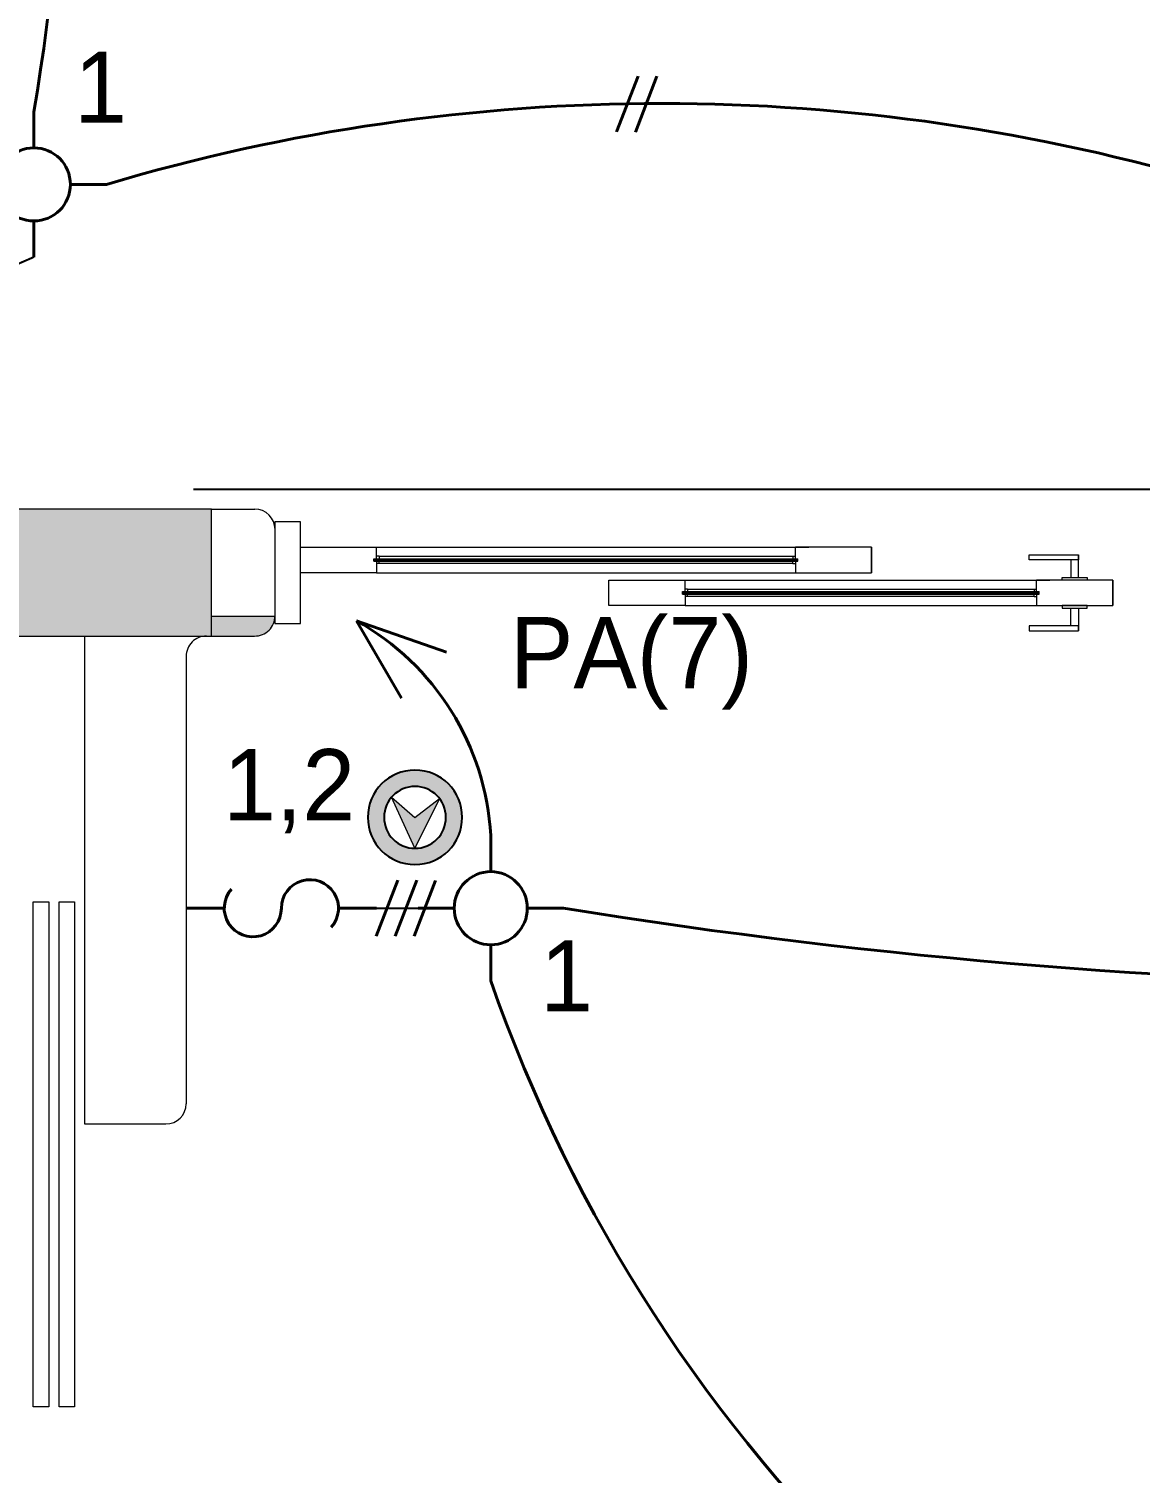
# Model space of a CAD drawing. Header units: metres. Extents: x 14 to 2416, y -346 to 476.
# Drawn here: x 51.242 to 53.431, y -86.514 to -83.67 of the extents above; entities that cross this region are included whole.
import ezdxf

# ---------------------------------------------------------------- set-up
doc = ezdxf.new("R2010")
doc.units = ezdxf.units.M
doc.linetypes.add('0', pattern=[0])
doc.layers.get('0').update_dxf_attribs({"linetype": '0', "lineweight": 20})
for name, color, linetype, lineweight in [('A-ANNO-TEXT', 20, 'Continuous', 13), ('A-DOOR', 35, 'Continuous', 5), ('A-WALL', 250, 'Continuous', 20), ('baños', 251, 'Continuous', 0), ('Columnas', 7, 'Continuous', 18), ('E Salida Interruptores', 22, 'Continuous', 40), ('E Salida Luces', 22, 'Continuous', 40), ('E Tuberia Emp Losa', 22, 'Continuous', 40), ('MAVA', 1, 'Continuous', 15), ('piscina', 131, 'Continuous', 0)]:
    doc.layers.add(name, color=color, linetype=linetype, lineweight=lineweight)
doc.layers.add('HATCH', color=8, linetype='Continuous')
doc.layers.add('MAVA Luminarias', color=1, linetype='Continuous')
doc.layers.add('hatch piso', color=253, linetype='Continuous', lineweight=0, transparency=0.7)
doc.layers.add('RELLENO SECCION', color=8, linetype='Continuous', lineweight=0, transparency=0.4)
doc.styles.add('CENTURY GOTHIC', font='GOTHIC.TTF')
doc.styles.get("Standard").update_dxf_attribs({"font": 'arial.ttf', "height": 0.1875})

# ---------------------------------------------------------------- blocks, each defined once
blk = doc.blocks.new('dl ip')
at = {"layer": 'MAVA', "transparency": 33554687}
h = blk.add_hatch(color=40, dxfattribs=at)
h.dxf.hatch_style = 1
h.paths.add_polyline_path([(94.75742601566844, -111.2087748606267), (94.71091809209081, -111.2482144905869), (94.6623739509123, -111.2113100501469), (94.71091809209065, -111.3091937605638)])
at = {"layer": 'MAVA Luminarias', "linetype": 'Continuous'}
h = blk.add_hatch(color=40, dxfattribs=at)
h.paths.add_polyline_path([(94.61796684585289, -111.2482144905869, 1), (94.80386933832872, -111.2482144905869, 1)])
h.paths.add_polyline_path([(94.77189736206773, -111.2482144905869, -1), (94.64993882211388, -111.2482144905869, -1)], flags=16)
at = {"layer": 'MAVA', "color": 40}
for p, q in [((94.71091809209081, -111.2482144905869), (94.6623739509123, -111.2113100501469)), ((94.6623739509123, -111.2113100501469), (94.71091809209065, -111.3091937605638)), ((94.71091809209065, -111.3091937605638), (94.75742601566844, -111.2087748606267)), ((94.75742601566844, -111.2087748606267), (94.71091809209081, -111.2482144905869))]:
    blk.add_line(p, q, dxfattribs=at)
at = {"layer": 'MAVA Luminarias', "color": 40, "linetype": 'Continuous'}
for radius in [0.09295124623791078, 0.06097926997692545]:
    blk.add_circle((94.71091809209081, -111.2482144905869), radius, dxfattribs=at)
blk = doc.blocks.new('PL BASE 1N NASAS 09')
at = {"layer": 'HATCH'}
h = blk.add_hatch(dxfattribs=at)
h.set_pattern_fill('AR-CONC', color=256, scale=0.00032)
h.set_pattern_definition([(49.99999999999999, (0, 0), (0.05829909407872129, -0.005100507372448988), [0.006096000000000001, -0.067056]), (355, (0, 0), (-0.01127789485599019, 0.06113819047649125), [0.004876800000000001, -0.05364498693440001]), (100.4514447, (0.004858242240004529, -0.0004250411200033), (0.04702119906891305, 0.05603768061190244), [0.005180802815999999, -0.05698887827199999]), (46.18420000000001, (0, 0.01625599999999849), (0.08674529308548158, -0.01345354493847269), [0.009144000000000001, -0.100584]), (96.63555760999994, (0.007228768000004493, 0.01513487999999796), (0.07596932289648096, 0.07917635987127089), [0.0077712074048, -0.08548339461120001]), (351.1841511700001, (0, 0.01625599999999849), (0.07596932290079265, 0.07917635986737045), [0.007315189462400001, -0.0804671142144]), (21, (0.008127999999999247, 0.01219199999999887), (0.0485166052061224, -0.03272486341986804), [0.006096000000000001, -0.067056]), (326.0000000000001, (0.008127999999999247, 0.01219199999999887), (0.01977664907124706, 0.05894014915914217), [0.004876800000000001, -0.0536448]), (71.45144499999999, (0.01217105043198785, 0.009464928032002717), (0.06829325416918917, 0.02621528604348968), [0.005180802816000001, -0.056988780032]), (37.50000000000001, (0, 0), (0.0009883530401893813, 0.027057612439409), [0, -0.05299456, 0, -0.05445760000000001, 0, -0.05384800000000001]), (7.499999999999999, (0, 0), (0.02138229200329784, 0.03205778394179824), [0, -0.03104896, 0, -0.05177536000000001, 0, -0.0205232]), (327.5, (-0.01812544000000571, 0), (0.04338899045339885, -0.001833198077655502), [0, -0.02032, 0, -0.06339840000000001, 0, -0.0841248]), (317.5, (-0.02625344000000496, 0), (0.04740133804352578, 0.00813647713066657), [0, -0.026416, 0, -0.04210304, 0, -0.0597408])])
h.paths.add_polyline_path([(-99.68118830628259, -48.58421880320637), (-99.93118830628333, -48.58421880320637), (-99.93118830628345, -49.48879643551797), (-98.78107123368187, -49.48879643551797), (-98.78107123368187, -49.23879643551797), (-99.6811883062644, -49.23879643551803)])
at = {"layer": 'RELLENO SECCION', "true_color": 0xc7c8ca}
h = blk.add_hatch(color=9, dxfattribs=at)
h.dxf.hatch_style = 1
edge = h.paths.add_edge_path()
edge.add_arc((-98.69605024495793, -49.44888618100047), 0.04002948853088027, 269.7937312357839, 358.7066360886235)
edge.add_line((-98.65603095472783, -49.44978970826753), (-98.78107123368187, -49.44978458801107))
edge.add_line((-98.78107123368187, -49.44978458801107), (-98.78105677736694, -49.48878986146745))
edge.add_line((-98.78105677736694, -49.48878986146745), (-98.69619435357058, -49.48891541013059))
at = {"layer": 'A-DOOR'}
for p, q in [((-98.606101849496, -49.31404825560571), (-98.45610148953985, -49.31404830396821)), ((-98.60610184362135, -49.36404825560567), (-98.606101849496, -49.31404825560571)), ((-98.60609686461524, -49.3140482556059), (-98.45609650465909, -49.31404830396839)), ((-98.60609685874059, -49.36404825560585), (-98.60609686461524, -49.3140482556059)), ((-98.46110148360277, -49.34154830283433), (-98.46110148360277, -49.33654830283433)), ((-98.4611014835432, -49.33654830283433), (-97.62610202366183, -49.33654830283433)), ((-98.4611014835432, -49.34154830283433), (-97.62610202366183, -49.34154830283433)), ((-98.46109649872201, -49.34154830283451), (-98.46109649872201, -49.33654830283452)), ((-98.46109649866244, -49.33654830283452), (-97.62609703878107, -49.33654830283452)), ((-98.46109649866244, -49.34154830283451), (-97.62609703878107, -49.34154830283451)), ((-98.45610148953985, -49.31404829507699), (-97.60492685690527, -49.31404826080802)), ((-98.45610148360284, -49.33654830283433), (-98.45610148953985, -49.31404830396821)), ((-98.45110148360278, -49.33178609741105), (-98.45610148360278, -49.33178609741105)), ((-98.45610148360284, -49.34154830283433), (-98.45610148360284, -49.36404830396827)), ((-98.45609650465909, -49.31404829507717), (-97.6049218720245, -49.31404826080821)), ((-98.45609649872208, -49.33654830283452), (-98.45609650465909, -49.31404830396839)), ((-98.45109649872202, -49.33178609741124), (-98.45609649872202, -49.33178609741124)), ((-98.45609649872208, -49.34154830283451), (-98.45609649872208, -49.36404830396846)), ((-98.45110148947744, -49.33178609796721), (-97.63610202366182, -49.33178604874979)), ((-98.45110148360278, -49.33178609741105), (-98.45110148360278, -49.33654830283433)), ((-98.45110148360278, -49.3463105082576), (-98.45110148360278, -49.34154830283433)), ((-98.45109650459668, -49.3317860979674), (-97.63609703878106, -49.33178604874998)), ((-98.45109649872202, -49.33178609741124), (-98.45109649872202, -49.33654830283452)), ((-98.45109649872202, -49.34631050825779), (-98.45109649872202, -49.34154830283451)), ((-97.63610202366182, -49.33178609741105), (-97.63110202366182, -49.33178609741105)), ((-97.63610202366182, -49.33178609741105), (-97.63610202366182, -49.33654830283433)), ((-97.63610202366182, -49.3463105082576), (-97.63610202366182, -49.34154830283433)), ((-97.63609703878106, -49.33178609741124), (-97.63109703878106, -49.33178609741124)), ((-97.63609703878106, -49.33178609741124), (-97.63609703878106, -49.33654830283452)), ((-97.63609703878106, -49.34631050825779), (-97.63609703878106, -49.34154830283451)), ((-97.4811016577686, -49.31404825560571), (-97.63110201772476, -49.31404830396821)), ((-97.63110202366177, -49.33654830283433), (-97.63110201772476, -49.31404830396821)), ((-97.63110202366177, -49.34154830283433), (-97.63110202366177, -49.36404830396827)), ((-97.63109703878101, -49.33654830283452), (-97.631097032844, -49.31404830396839)), ((-97.63109703878101, -49.34154830283451), (-97.63109703878101, -49.36404830396846)), ((-97.48109667288784, -49.3140482556059), (-97.631097032844, -49.31404830396839)), ((-97.62610202366183, -49.34154830283433), (-97.62610202366183, -49.33654830283433)), ((-97.62609703878107, -49.34154830283451), (-97.62609703878107, -49.33654830283452)), ((-97.48110166951786, -49.31404825200775), (-97.4811016636432, -49.36404823705925)), ((-97.48110166364326, -49.36404825560567), (-97.4811016577686, -49.31404825560571)), ((-97.4810966846371, -49.31404825200794), (-97.48109667876244, -49.36404823705944)), ((-97.4810966787625, -49.36404825560585), (-97.48109667288784, -49.3140482556059)), ((-97.08860201503761, -49.33856504238821), (-97.08860201503761, -49.37364862699019)), ((-97.08859703015685, -49.3385650423884), (-97.08859703015685, -49.37364862699037)), ((-97.07360201494912, -49.37364862698877), (-97.07360201494912, -49.32890904365541)), ((-97.07359703006836, -49.37364862698895), (-97.07359703006836, -49.3289090436556)), ((-98.4561014836652, -49.36404830396827), (-98.60610184362135, -49.36404825560567)), ((-98.45609649878443, -49.36404830396846), (-98.60609685874059, -49.36404825560585)), ((-98.45610184362137, -49.36404830396827), (-97.60492721098679, -49.36404826951366)), ((-98.45110148360278, -49.3463105082576), (-98.45610148360278, -49.3463105082576)), ((-98.45609685874061, -49.36404830396846), (-97.60492222610603, -49.36404826951384)), ((-98.45109649872202, -49.34631050825779), (-98.45609649872202, -49.34631050825779)), ((-97.63610202366182, -49.34631045962192), (-98.45110148360278, -49.3463105082576)), ((-97.63609703878106, -49.3463104596221), (-98.45109649872202, -49.34631050825779)), ((-97.63610202366182, -49.3463105082576), (-97.63110202366182, -49.3463105082576)), ((-97.63609703878106, -49.34631050825779), (-97.63109703878106, -49.34631050825779)), ((-97.63110202359941, -49.36404830396827), (-97.48110166364326, -49.36404825560567)), ((-97.63109703871865, -49.36404830396846), (-97.4810966787625, -49.36404825560585)), ((-97.99846787724653, -49.37864860279774), (-97.84846751729037, -49.37864865116023)), ((-97.99846787137187, -49.42864860279769), (-97.99846787724653, -49.37864860279774)), ((-97.99846289236577, -49.37864860279792), (-97.84846253240961, -49.37864865116042)), ((-97.99846288649111, -49.42864860279788), (-97.99846289236577, -49.37864860279792)), ((-97.84846751729037, -49.37864864226901), (-97.12992703394606, -49.37864860800005)), ((-97.84846751135336, -49.40114865002636), (-97.84846751729037, -49.37864865116023)), ((-97.84346751135331, -49.39638644460308), (-97.8484675113533, -49.39638644460308)), ((-97.84846253240961, -49.3786486422692), (-97.1299220490653, -49.37864860800023)), ((-97.8484625264726, -49.40114865002654), (-97.84846253240961, -49.37864865116042)), ((-97.84346252647255, -49.39638644460327), (-97.84846252647255, -49.39638644460327)), ((-97.84346751722796, -49.39638644515924), (-97.16110220070262, -49.39638639594182)), ((-97.84346751135331, -49.39638644460308), (-97.84346751135331, -49.40114865002636)), ((-97.8434625323472, -49.39638644515942), (-97.16109721582185, -49.396386395942)), ((-97.84346252647255, -49.39638644460327), (-97.84346252647255, -49.40114865002654)), ((-97.16110220070262, -49.39638644460308), (-97.15610220070262, -49.39638644460308)), ((-97.16110220070262, -49.39638644460308), (-97.16110220070262, -49.40114865002636)), ((-97.16109721582185, -49.39638644460327), (-97.15609721582186, -49.39638644460327)), ((-97.16109721582185, -49.39638644460327), (-97.16109721582185, -49.40114865002654)), ((-97.15610220070256, -49.40114865002636), (-97.15610219476555, -49.37864865116023)), ((-97.0061018348094, -49.37864860279774), (-97.15610219476555, -49.37864865116023)), ((-97.1560972158218, -49.40114865002654), (-97.15609720988479, -49.37864865116042)), ((-97.00609684992864, -49.37864860279792), (-97.15609720988479, -49.37864865116042)), ((-97.00610184655865, -49.37864859919978), (-97.006101840684, -49.42864858425128)), ((-97.00610184068405, -49.42864860279769), (-97.0061018348094, -49.37864860279774)), ((-97.00609686167789, -49.37864859919996), (-97.00609685580324, -49.42864858425146)), ((-97.00609685580329, -49.42864860279788), (-97.00609684992864, -49.37864860279792)), ((-97.8534675113533, -49.40614865002635), (-97.8534675113533, -49.40114865002636)), ((-97.85346751129373, -49.40114865002636), (-97.15110220070262, -49.40114865002636)), ((-97.85346751129373, -49.40614865002635), (-97.15110220070262, -49.40614865002635)), ((-97.85346252647254, -49.40614865002654), (-97.85346252647254, -49.40114865002654)), ((-97.85346252641297, -49.40114865002654), (-97.15109721582186, -49.40114865002654)), ((-97.85346252641297, -49.40614865002654), (-97.15109721582186, -49.40614865002654)), ((-97.84846751135336, -49.40614865002635), (-97.84846751135336, -49.4286486511603)), ((-97.84346751135331, -49.41091085544963), (-97.8484675113533, -49.41091085544963)), ((-97.8484625264726, -49.40614865002654), (-97.8484625264726, -49.42864865116049)), ((-97.84346252647255, -49.41091085544981), (-97.84846252647255, -49.41091085544981)), ((-97.84346751135331, -49.41091085544963), (-97.84346751135331, -49.40614865002635)), ((-97.16110220070262, -49.41091080681394), (-97.84346751135331, -49.41091085544963)), ((-97.84346252647255, -49.41091085544981), (-97.84346252647255, -49.40614865002654)), ((-97.16109721582185, -49.41091080681413), (-97.84346252647255, -49.41091085544981)), ((-97.16110220070262, -49.41091085544963), (-97.16110220070262, -49.40614865002635)), ((-97.16110220070262, -49.41091085544963), (-97.15610220070262, -49.41091085544963)), ((-97.16109721582185, -49.41091085544981), (-97.16109721582185, -49.40614865002654)), ((-97.16109721582185, -49.41091085544981), (-97.15609721582186, -49.41091085544981)), ((-97.15610220070256, -49.40614865002635), (-97.15610220070256, -49.4286486511603)), ((-97.1560972158218, -49.40614865002654), (-97.1560972158218, -49.42864865116049)), ((-97.15110220070262, -49.40614865002635), (-97.15110220070262, -49.40114865002636)), ((-97.15109721582186, -49.40614865002654), (-97.15109721582186, -49.40114865002654)), ((-97.84846751141572, -49.4286486511603), (-97.99846787137187, -49.42864860279769)), ((-97.84846252653496, -49.42864865116049), (-97.99846288649111, -49.42864860279788)), ((-97.8484678713719, -49.4286486511603), (-97.12992738802758, -49.42864861670569)), ((-97.84846288649113, -49.42864865116049), (-97.12992240314682, -49.42864861670587)), ((-97.1561022006402, -49.4286486511603), (-97.00610184068405, -49.42864860279769)), ((-97.15609721575944, -49.42864865116049), (-97.00609685580329, -49.42864860279788)), ((-97.08860201503761, -49.4687321410629), (-97.08860201503761, -49.43364855646087)), ((-97.08859703015685, -49.46873214106309), (-97.08859703015685, -49.43364855646105)), ((-97.07360201494912, -49.43364855646229), (-97.07360201494912, -49.4783881397957)), ((-97.07359703006836, -49.43364855646247), (-97.07359703006836, -49.47838813979588))]:
    blk.add_line(p, q, dxfattribs=at)
for points in [[(-98.60610184362135, -49.26405496378254), (-98.65610184362136, -49.26405496378254), (-98.65610184362136, -49.46405496378247), (-98.60610184362135, -49.46405496378247)], [(-98.60609685874059, -49.26405496378273), (-98.6560968587406, -49.26405496378273), (-98.6560968587406, -49.46405496378266), (-98.60609685874059, -49.46405496378266)], [(-99.10185211654857, -50.01227761068533), (-99.10185211654857, -51.00677761068533), (-99.13213883395997, -51.00677761068533), (-99.13213883395997, -50.01227761068533)], [(-99.0510294373463, -50.01227761068533), (-99.0510294373463, -51.00677761068533), (-99.0813161547577, -51.00677761068533), (-99.0813161547577, -50.01227761068533)]]:
    blk.add_lwpolyline(points, close=True, dxfattribs=at)
at = {"layer": 'A-DOOR', "color": 7}
for points in [[(-97.07360201494957, -49.32890904365524), (-97.07360201494957, -49.33854552381189), (-97.17091716575884, -49.33854552381189), (-97.17091716575884, -49.32890904365524)], [(-97.07359703006881, -49.32890904365543), (-97.07359703006881, -49.33854552381207), (-97.17091218087808, -49.33854552381207), (-97.17091218087808, -49.32890904365543)], [(-97.05636243145413, -49.37864862697899), (-97.10584159812082, -49.37864862697899), (-97.10584159812286, -49.37364862698178), (-97.05636243145618, -49.37364862698178)], [(-97.05635744657337, -49.37864862697917), (-97.10583661324006, -49.37864862697917), (-97.1058366132421, -49.37364862698196), (-97.05635744657542, -49.37364862698196)], [(-97.05636243145413, -49.42864855647207), (-97.10584159812082, -49.42864855647207), (-97.10584159812286, -49.43364855646928), (-97.05636243145618, -49.43364855646928)], [(-97.05635744657337, -49.42864855647225), (-97.10583661324006, -49.42864855647225), (-97.1058366132421, -49.43364855646946), (-97.05635744657542, -49.43364855646946)], [(-97.07360201494957, -49.47838813979587), (-97.07360201494957, -49.46875165963922), (-97.17091716575884, -49.46875165963922), (-97.17091716575884, -49.47838813979587)], [(-97.07359703006881, -49.47838813979605), (-97.07359703006881, -49.46875165963941), (-97.17091218087808, -49.46875165963941), (-97.17091218087808, -49.47838813979605)]]:
    blk.add_lwpolyline(points, close=True, dxfattribs=at)
at = {"layer": 'A-WALL'}
for p, q in [((-98.78107123368187, -49.23872339342607), (-98.69601903471832, -49.23880601187388)), ((-98.65603136606373, -49.44978959317095), (-98.65602235587757, -49.27880601173599)), ((-98.78107123368187, -49.44978458801107), (-98.65603094934924, -49.44978970826774)), ((-99.0310712337411, -49.48879643551797), (-99.03107123374099, -50.44967998711934)), ((-98.78107123368187, -49.48879643551797), (-98.69620880827125, -49.48890879780036)), ((-98.83107123374108, -49.52878321407285), (-98.8310712337415, -50.4096799871194)), ((-99.03107123374133, -50.44967998711934), (-98.87107123374152, -50.44967998711938))]:
    blk.add_line(p, q, dxfattribs=at)
for centre, start, end in [((-98.69602235587757, -49.27880601173599), 0, 89.99524278979075), ((-98.69603136606374, -49.44890919137904), 269.745831926389, 0), ((-98.79107123374108, -49.52878321407285), 89.87291434034269, 179.9999999999731), ((-98.8710712337415, -50.40967998711939), 269.9999999999837, 359.9999999999732)]:
    blk.add_arc(centre, 0.04, start, end, dxfattribs=at)
at = {"layer": 'Columnas'}
blk.add_lwpolyline([(-99.68118830628259, -48.58421880320637), (-99.93118830628333, -48.58421880320637), (-99.93118830628345, -49.48879643551797), (-98.78107123368187, -49.48879643551797), (-98.78107123368187, -49.23879643551797), (-99.6811883062644, -49.23879643551803), (-99.68118830628259, -48.58421880320637)], dxfattribs=at)
at = {"layer": 'piscina', "const_width": 0.004}
for points in [[(-98.46110148360277, -49.33904830283427), (-97.62610202366183, -49.33904828632956)], [(-98.46109649872201, -49.33904830283446), (-97.62609703878107, -49.33904828632974)], [(-97.8534675113533, -49.4036486500263), (-97.15110220070262, -49.40364863352158)], [(-97.85346252647254, -49.40364865002648), (-97.15109721582186, -49.40364863352177)]]:
    blk.add_lwpolyline(points, dxfattribs=at)
at = {"layer": 'baños', "linetype": 'Continuous'}
for tag, p in [('TRADENAME', (-121.6562016750018, -54.82733454534268)), ('MODELNUMBER', (-121.6562016749461, -54.82729221336881)), ('PRODUCT', (-121.6562016750575, -54.82737687731678)), ('MATERIAL', (-121.6562016751134, -54.82741920929088))]:
    blk.add_attdef(tag, p, '', height=2.5399184405861e-05, rotation=359.9999244952277, dxfattribs=at)
blk = doc.blocks.new('PL MUEBLES 1N NASAS 09')
at = {"layer": 'hatch piso'}
h = blk.add_hatch(dxfattribs=at)
h.set_pattern_fill('AR-BRSTD', color=256, scale=0.002, angle=-90.00000000000001)
h.set_pattern_definition([(270, (32.50438192473212, 232.0100725299642), (0.1354836, -2.178742458197296e-17), []), (0, (32.50438192473212, 232.0100725299642), (0.1354836, 0.2032), [0.1354836, -0.1354836])])
h.paths.add_polyline_path([(77.64229406997623, 53.25491652137001), (75.08047333544067, 53.25491652137001), (75.08047333544044, 47.44807486002907), (74.08047333542248, 47.44807486007264), (74.08047333544073, 53.25357486007555), (64.20552944245787, 53.25357486007555), (64.20552944245782, 52.9535748600422), (68.88047333544063, 52.95357486001596), (68.880473335447, 32.95357486002914), (64.20554418686284, 32.95357486002335), (64.20554418684607, 32.65357486003462), (74.0804733354226, 32.65357486001759), (74.08047333542282, 38.4589972278072), (75.08047333544067, 38.45899722776363), (75.08047333544044, 32.65491652136998), (77.64229406997623, 32.65491652136998)])
h.paths.add_polyline_path([(72.26297461204848, 46.10878603823181), (72.26297461204848, 45.65878603823199), (72.68813298355411, 45.65878603823199), (72.68813298355411, 44.65878603823199), (70.08813298355398, 44.65878603823199), (70.08813298355398, 45.65878603823199), (70.50487204015616, 45.65878603823199), (70.50487204015616, 46.10878603823181)], flags=16)
h.paths.add_polyline_path([(70.19505878956664, 48.59953696519079), (70.19505878956664, 49.59953696519079), (71.89505878956669, 49.59953696519079), (71.89505878956669, 48.59953696519079)], flags=16)
edge = h.paths.add_edge_path(flags=16)
edge.add_arc((73.38047333544063, 47.14807486002934), 0.1000000000000227, 90, 180, ccw=False)
edge.add_line((73.38047333544063, 47.24807486002936), (73.78047333544049, 47.24807486002936))
edge.add_arc((73.78047333544055, 47.14807486002928), 0.1000000000000796, 3.26281224261038e-11, 90.00000000003263, ccw=False)
edge.add_line((73.88047333544063, 47.14807486002934), (73.8804733354406, 46.89807486002937))
edge.add_arc((73.78047333544062, 46.89807486002935), 0.0999999999999801, -90.00000000000819, 8.185452315956354e-12, ccw=False)
edge.add_line((73.7804733354406, 46.79807486002937), (73.38047333544051, 46.79807486002937))
edge.add_arc((73.38047333544048, 46.89807486002937), 0.09999999999999432, 180, 270.00000000001626, ccw=False)
edge.add_line((73.28047333544049, 46.89807486002937), (73.2804733354406, 47.14807486002934))
edge = h.paths.add_edge_path(flags=16)
edge.add_arc((71.0742145383112, 50.00336760197825), 0.25, 0, 360)
edge = h.paths.add_edge_path(flags=16)
edge.add_ellipse((71.53813297908363, 43.9233636517568), major_axis=(0.7999549386161108, 0.008490947165668672), ratio=0.4192585178968346, start_angle=0, end_angle=360)
h.paths.add_polyline_path([(72.68813298355411, 44.30739295435234), (73.48813298360068, 44.30739295435234), (73.48813298360068, 43.50739295430577), (72.68813298355411, 43.50739295430577)], flags=16)
h.paths.add_polyline_path([(70.08813298355398, 44.30739295435234), (70.08813298355398, 43.50739295430577), (69.28813298350741, 43.50739295430577), (69.28813298350741, 44.30739295435234)], flags=16)
h.paths.add_polyline_path([(70.19505878956664, 50.40719823876572), (70.19505878956664, 51.40719823876572), (71.89505878956669, 51.40719823876572), (71.89505878956669, 50.40719823876572)], flags=16)
edge = h.paths.add_edge_path(flags=16)
edge.add_ellipse((71.53813297908363, 41.98370843603601), major_axis=(0.7999549386161108, -0.008490947165668672), ratio=0.4192585178968346, start_angle=0, end_angle=360, ccw=False)
h.paths.add_polyline_path([(72.68813298355411, 42.39967913348704), (73.48813298360068, 42.39967913348704), (73.48813298360068, 41.59967913344047), (72.68813298355411, 41.59967913344047)], flags=16)
h.paths.add_polyline_path([(70.08813298355398, 42.39967913348704), (70.08813298355398, 41.59967913344047), (69.28813298350741, 41.59967913344047), (69.28813298350741, 42.39967913348704)], flags=16)
edge = h.paths.add_edge_path(flags=16)
edge.add_line((73.28047333544072, 52.59594413940195), (73.28047333544063, 52.84594413940189))
edge.add_arc((73.38047333544061, 52.84594413940191), 0.0999999999999801, 89.99999999999193, 180.0000000000081, ccw=False)
edge.add_line((73.38047333544063, 52.94594413940189), (73.78047333544072, 52.94594413940189))
edge.add_arc((73.78047333544069, 52.84594413940195), 0.09999999999993747, -3.26281224261038e-11, 89.99999999998369, ccw=False)
edge.add_line((73.88047333544063, 52.84594413940189), (73.88047333544071, 52.59594413940195))
edge.add_arc((73.78047333544073, 52.59594413940194), 0.0999999999999801, -90.00000000000819, 8.185452315956354e-12, ccw=False)
edge.add_line((73.78047333544072, 52.49594413940196), (73.38047333544063, 52.49594413940196))
edge.add_arc((73.38047333544066, 52.59594413940189), 0.09999999999993747, 179.9999999999674, 269.99999999998374, ccw=False)
h.paths.add_polyline_path([(72.68813298355411, 41.24828604956082), (72.68813298355411, 40.24828604956082), (72.26297461204848, 40.24828604956082), (72.26297461204848, 39.798286049561), (70.50487204015616, 39.798286049561), (70.50487204015616, 40.24828604956082), (70.08813298355398, 40.24828604956082), (70.08813298355398, 41.24828604956082)], flags=16)
edge = h.paths.add_edge_path(flags=16)
edge.add_line((73.38047333544051, 39.0989972277639), (73.7804733354406, 39.0989972277639))
edge.add_arc((73.78047333544063, 38.99899722776391), 0.09999999999999432, 0, 90.00000000001631, ccw=False)
edge.add_line((73.88047333544063, 38.99899722776391), (73.88047333544051, 38.74899722776394))
edge.add_arc((73.78047333544049, 38.74899722776394), 0.1000000000000227, -90, 0, ccw=False)
edge.add_line((73.78047333544049, 38.64899722776391), (73.38047333544063, 38.64899722776391))
edge.add_arc((73.38047333544057, 38.74899722776399), 0.1000000000000796, 180.0000000000326, 270.00000000003257, ccw=False)
edge.add_line((73.28047333544049, 38.74899722776394), (73.2804733354406, 38.99899722776391))
edge.add_arc((73.38047333544057, 38.99899722776394), 0.0999999999999659, 90.00000000003263, 180.0000000000163, ccw=False)
edge = h.paths.add_edge_path(flags=0)
edge.add_line((70.48365891830525, 36.79522317820329), (70.4398800839295, 36.82292017399391))
edge.add_line((70.4398800839295, 36.82292017399391), (70.4131478727083, 36.78066631164694))
edge.add_line((70.4131478727083, 36.78066631164694), (70.32864014801484, 36.83413073408965))
edge.add_arc((70.19497909190825, 36.62286142235588), 0.2499999999999819, 57.68021319181359, 237.6802131918136)
edge.add_line((70.06131803580166, 36.41159211062211), (70.14582576049537, 36.3581276881792))
edge.add_line((70.14582576049537, 36.3581276881792), (70.11909354927406, 36.3158738258324))
edge.add_line((70.11909354927406, 36.3158738258324), (70.1731394557655, 36.28168129270685))
edge.add_arc((71.25621804709692, 35.97743506840928), 1.124999999999911, 133.3709649465783, 164.3094841489595, ccw=False)
edge = h.paths.add_edge_path(flags=16)
edge.add_arc((70.00419201307986, 35.98652027748952), 0.2909391300207996, 89.2588743430332, 335.97933893623923, ccw=False)
edge.add_line((70.00795522989785, 36.27743506841023), (70.1079552298981, 36.2774350684102))
edge.add_line((70.1079552298981, 36.2774350684102), (70.1079552298981, 36.22743506841022))
edge.add_line((70.1079552298981, 36.22743506841022), (70.00795522989739, 36.22743506841022))
edge.add_arc((70.00795522989732, 35.97743506841022), 0.25, 89.99999999998371, 269.9999999999902)
edge.add_line((70.00795522989728, 35.72743506841022), (70.10795522989741, 35.72743506841022))
edge.add_line((70.10795522989741, 35.72743506841022), (70.10795522989719, 35.67743506841012))
edge.add_line((70.10795522989719, 35.67743506841012), (70.17985118550013, 35.67743506841003))
edge.add_line((70.17985118550013, 35.67743506841003), (70.11909354927406, 35.63899631098781))
edge.add_line((70.11909354927406, 35.63899631098781), (70.14582576049537, 35.59674244864101))
edge.add_line((70.14582576049537, 35.59674244864101), (70.06131803580149, 35.54327802619801))
edge.add_arc((70.19497909190824, 35.33200871446432), 0.2499999999999934, 122.3197868082271, 302.3197868081512)
edge.add_line((70.3286401480147, 35.12073940273046), (70.4131478727083, 35.17420382517327))
edge.add_line((70.4131478727083, 35.17420382517327), (70.4398800839295, 35.1319499628263))
edge.add_line((70.4398800839295, 35.1319499628263), (70.35537235923601, 35.07848554038364))
edge.add_arc((70.18980004316087, 35.32865709781886), 0.3000000000000866, 211.2742799023337, 303.49798923904575, ccw=False)
edge.add_arc((70.28470962891768, 34.84717721287504), 0.4790926908531943, -37.75931426553501, 137.1634994422355, ccw=False)
edge.add_arc((70.6181354084435, 34.76621458644701), 0.2171929796369701, 282.0494044415422, 481.7281917725827)
edge.add_line((70.5039157446194, 34.95094860821749), (70.54397861828869, 35.04257265611608))
edge.add_line((70.54397861828869, 35.04257265611608), (70.58979064223826, 35.02254121928166))
edge.add_line((70.58979064223826, 35.02254121928166), (70.54972776856889, 34.93091717138276))
edge.add_arc((70.78995102193791, 34.85629014508434), 0.2515480163176458, -29.977208623414526, 162.7422291662654, ccw=False)
edge.add_line((71.00784800806281, 34.73060280303662), (71.04791088173232, 34.82222685093558))
edge.add_line((71.04791088173232, 34.82222685093558), (71.09372290568177, 34.80219541410091))
edge.add_line((71.09372290568177, 34.80219541410091), (71.12252649154783, 34.86806939889908))
edge.add_line((71.12252649154783, 34.86806939889908), (71.1334043820147, 34.79700112235417))
edge.add_line((71.1334043820147, 34.79700112235417), (71.18282877310111, 34.80456614487588))
edge.add_line((71.18282877310111, 34.80456614487588), (71.19795881814392, 34.70571736270335))
edge.add_arc((71.44301081336786, 34.75706609966703), 0.2503740664505842, 5.569938851973177, 191.8346553073248, ccw=False)
edge.add_line((71.69220272900674, 34.78136758791845), (71.67707268396379, 34.88021637009109))
edge.add_line((71.67707268396379, 34.88021637009109), (71.72649707505019, 34.8877813926126))
edge.add_line((71.72649707505019, 34.8877813926126), (71.71561918458355, 34.95884966915656))
edge.add_line((71.71561918458355, 34.95884966915656), (71.76280808590553, 34.90460728698221))
edge.add_line((71.76280808590553, 34.90460728698221), (71.80053091865756, 34.93742478062785))
edge.add_line((71.80053091865756, 34.93742478062785), (71.86616590594875, 34.86197911512375))
edge.add_arc((72.07366298416885, 35.00436117733337), 0.2516499336557487, 47.586710559375774, 214.4574572161482, ccw=False)
edge.add_line((72.24339423346777, 35.19015405157879), (72.17775924617666, 35.26559971708247))
edge.add_line((72.17775924617666, 35.26559971708247), (72.21548207892869, 35.29841721072793))
edge.add_line((72.21548207892869, 35.29841721072793), (72.16120610725665, 35.36080599105202))
edge.add_line((72.16120610725665, 35.36080599105202), (72.23912736835058, 35.33311992811727))
edge.add_line((72.23912736835058, 35.33311992811727), (72.25586750521842, 35.38023434011251))
edge.add_line((72.25586750521842, 35.38023434011251), (72.35009632920836, 35.34675406637668))
edge.add_arc((72.42344946373964, 35.58600269563753), 0.2502410616760513, 67.92434522055379, 252.9545688689378, ccw=False)
edge.add_line((72.5174976978879, 35.81789818632751), (72.42326887389748, 35.85137846006347))
edge.add_line((72.42326887389748, 35.85137846006347), (72.44000901076555, 35.89849287205865))
edge.add_line((72.44000901076555, 35.89849287205865), (72.37226229730521, 35.92256383479929))
edge.add_line((72.37226229730521, 35.92256383479929), (72.44238290461084, 35.93844240095072))
edge.add_line((72.44238290461084, 35.93844240095072), (72.43134016512812, 35.98720773602298))
edge.add_line((72.43134016512812, 35.98720773602298), (72.52887083527327, 36.00929321498855))
edge.add_arc((72.44454272698913, 36.24652703388856), 0.2517759215585634, 95.9500134262143, 289.56847427955125, ccw=False)
edge.add_line((72.41844344044642, 36.49694656571191), (72.32091277030162, 36.47486108674644))
edge.add_line((72.32091277030162, 36.47486108674644), (72.30987003081913, 36.52362642181888))
edge.add_line((72.30987003081913, 36.52362642181888), (72.23974942351259, 36.50774785566722))
edge.add_line((72.23974942351259, 36.50774785566722), (72.2905173696027, 36.55865604834503))
edge.add_line((72.2905173696027, 36.55865604834503), (72.25511329697332, 36.59396258656756))
edge.add_line((72.25511329697332, 36.59396258656756), (72.3257263734188, 36.66477073182679))
edge.add_arc((72.14870601027216, 36.84130342293936), 0.2500000000000276, 315.0790306611175, 495.0790306611176)
edge.add_line((71.97168564712553, 37.01783611405193), (71.90107257068047, 36.94702796879307))
edge.add_line((71.90107257068047, 36.94702796879307), (71.8656684980511, 36.98233450701579))
edge.add_line((71.8656684980511, 36.98233450701579), (71.93628157449609, 37.05314265227432))
edge.add_arc((72.11193890494438, 36.94155232418589), 0.2081054998386675, -66.66126001738809, 147.5733142981679, ccw=False)
edge.add_arc((72.4600398191716, 37.86661616611086), 1.147321265390582, 197.4890942626398, 256.61195041888857, ccw=False)
edge.add_arc((71.34453005339905, 37.22257002107318), 0.3000000000000184, -4.056946773256527, 85.94305322670817, ccw=False)
edge.add_line((71.64377832119357, 37.20134564306127), (71.63670352852301, 37.10159622046302))
edge.add_line((71.63670352852301, 37.10159622046302), (71.58682881722387, 37.10513361679813))
edge.add_line((71.58682881722387, 37.10513361679813), (71.59390360989457, 37.20488303939655))
edge.add_arc((71.3445300533992, 37.22257002107347), 0.2499999999999791, 355.9430532266679, 535.9430532266679)
edge.add_line((71.09515649690383, 37.24025700275038), (71.08808170423293, 37.14050758015145))
edge.add_line((71.08808170423293, 37.14050758015145), (71.0382069929338, 37.14404497648678))
edge.add_line((71.0382069929338, 37.14404497648678), (71.03312050313633, 37.07232917590233))
edge.add_line((71.03312050313633, 37.07232917590233), (70.99907654134853, 37.1356540296149))
edge.add_line((70.99907654134853, 37.1356540296149), (70.9550373091119, 37.11197817643023))
edge.add_line((70.9550373091119, 37.11197817643023), (70.90768560274256, 37.20005664090368))
edge.add_arc((70.41794177396018, 37.58306046093398), 0.6217241703426248, 274.5528404303045, 321.9728396393702, ccw=False)
edge.add_line((70.46729328037719, 36.9632981090582), (70.5146449867463, 36.875219644585))
edge.add_line((70.5146449867463, 36.875219644585), (70.47060575450968, 36.85154379140064))
edge.add_line((70.47060575450968, 36.85154379140064), (70.42325404814054, 36.93962225587381))
edge.add_arc((70.68451263027005, 37.08708056613028), 0.3000000000000281, 117.21733312906969, 209.4410424654766, ccw=False)
edge.add_arc((71.72346180163836, 36.36551926102893), 1.536286398669192, 139.9591478279679, 198.8921358504717)
edge = h.paths.add_edge_path(flags=0)
edge.add_arc((71.25621804708152, 35.9774350684101), 0.6999999999999886, 0, 360)
edge = h.paths.add_edge_path(flags=16)
edge.add_line((73.38047333544063, 33.41112794839165), (73.78047333544049, 33.41112794839165))
edge.add_arc((73.78047333544055, 33.31112794839157), 0.1000000000000796, 3.26281224261038e-11, 90.00000000003263, ccw=False)
edge.add_line((73.88047333544063, 33.31112794839163), (73.88047333544051, 33.06112794839163))
edge.add_arc((73.78047333544049, 33.06112794839163), 0.1000000000000227, -90, 0, ccw=False)
edge.add_line((73.78047333544049, 32.96112794839161), (73.38047333544063, 32.96112794839161))
edge.add_arc((73.38047333544057, 33.06112794839169), 0.1000000000000796, 180.0000000000326, 270.00000000003257, ccw=False)
edge.add_line((73.28047333544049, 33.06112794839163), (73.2804733354406, 33.31112794839163))
edge.add_arc((73.38047333544063, 33.31112794839163), 0.1000000000000227, 90, 180, ccw=False)
h = blk.add_hatch(dxfattribs=at)
h.set_pattern_fill('AR-BRSTD', color=256, scale=0.002, angle=-90.00000000000001)
h.set_pattern_definition([(270, (-8.745879547549919, 232.0100725299206), (0.1354836, -2.178742458197296e-17), []), (0, (-8.745879547549919, 232.0100725299206), (0.1354836, 0.2032), [0.1354836, -0.1354836])])
edge = h.paths.add_edge_path()
edge.add_line((62.33047333544064, 47.14807486002906), (63.23047333544037, 47.14807486002911))
edge.add_line((63.23047333544037, 47.14807486002911), (63.23047333544059, 48.44807486002907))
edge.add_line((63.23047333544059, 48.44807486002907), (56.53309564073618, 48.44807486002884))
edge.add_line((56.53309564073618, 48.44807486002884), (56.53309564073629, 48.27307486002911))
edge.add_line((56.53309564073629, 48.27307486002911), (56.38309564073631, 48.27307486002911))
edge.add_line((56.38309564073631, 48.27307486002911), (56.38309564073633, 48.45357486002917))
edge.add_line((56.38309564073633, 48.45357486002917), (54.58787718628311, 48.45357486002946))
edge.add_line((54.58787718628311, 48.45357486002946), (54.58787718628315, 46.94807486002907))
edge.add_line((54.58787718628315, 46.94807486002907), (55.82569395206997, 46.94807486002912))
edge.add_arc((55.87547333544112, 46.99728881121364), 0.07000000000002685, 180.0000000000116, 224.6727403341577, ccw=False)
edge.add_line((55.80547333544109, 46.99728881121362), (55.80547333544109, 47.10728881121358))
edge.add_arc((55.8754733354411, 47.10728881121359), 0.07000000000000739, 90.00000000001171, 180.0000000000116, ccw=False)
edge.add_line((55.87547333544109, 47.1772888112136), (55.9854733354411, 47.1772888112136))
edge.add_arc((55.98547333544109, 47.10728881121359), 0.07000000000000739, -1.1709744285326451e-11, 89.9999999999884, ccw=False)
edge.add_line((56.05547333544109, 47.10728881121358), (56.05547333544109, 46.99728881121362))
edge.add_arc((55.98547333544108, 46.9972888112136), 0.0700000000000145, -44.67274033409598, 1.750777300912887e-11, ccw=False)
edge.add_line((56.03525271881227, 46.94807486002915), (59.0256939700979, 46.94807486002929))
edge.add_arc((59.07547333674199, 46.99728882813308), 0.07000000000004498, 179.9999999999884, 224.6727598081308, ccw=False)
edge.add_line((59.00547333674194, 46.99728882813309), (59.00547333674194, 47.10728882813305))
edge.add_arc((59.07547333674194, 47.10728882813305), 0.06999999999999318, 90, 180, ccw=False)
edge.add_line((59.07547333674194, 47.17728882813304), (59.18547333674195, 47.17728882813304))
edge.add_arc((59.18547333674195, 47.10728882813305), 0.06999999999999318, 0, 90, ccw=False)
edge.add_line((59.25547333674194, 47.10728882813305), (59.25547333674194, 46.99728882813309))
edge.add_arc((59.18547333674189, 46.99728882813309), 0.07000000000005002, -90, 0, ccw=False)
edge.add_line((59.18547333674189, 46.92728882813304), (59.07547333674199, 46.92728882813304))
edge.add_arc((59.07547333674199, 46.99728882813307), 0.0700000000000287, 229.9947977251994, 270, ccw=False)
edge.add_line((59.03047333544123, 46.94366980275089), (59.03047333544112, 44.97199442516524))
edge.add_arc((59.07547333674192, 44.91837539978317), 0.0699999999999629, 89.9999999999884, 130.0052022748909, ccw=False)
edge.add_line((59.07547333674194, 44.98837539978314), (59.18547333674195, 44.98837539978314))
edge.add_arc((59.18547333674195, 44.91837539978314), 0.06999999999999318, 0, 90, ccw=False)
edge.add_line((59.25547333674194, 44.91837539978314), (59.25547333674194, 44.80837539978319))
edge.add_arc((59.18547333674189, 44.80837539978319), 0.07000000000005002, -90, 0, ccw=False)
edge.add_line((59.18547333674189, 44.73837539978314), (59.07547333674199, 44.73837539978314))
edge.add_arc((59.07547333674198, 44.80837539978323), 0.07000000000009265, 229.9947977250752, 270.0000000000116, ccw=False)
edge.add_line((59.03047333544106, 44.7547563744011), (59.03047333544089, 41.1719944251663))
edge.add_arc((59.07547333674065, 41.11837539978324), 0.07000000000005885, 90.00000000001751, 130.0052022737088, ccw=False)
edge.add_line((59.07547333674063, 41.1883753997833), (59.18547333674053, 41.1883753997833))
edge.add_arc((59.18547333674053, 41.11837539978325), 0.07000000000005002, 0, 90, ccw=False)
edge.add_line((59.25547333674058, 41.11837539978325), (59.25547333674058, 41.00837539978329))
edge.add_arc((59.18547333674059, 41.00837539978329), 0.06999999999999318, -90, 0, ccw=False)
edge.add_line((59.18547333674059, 40.9383753997833), (59.07547333674057, 40.9383753997833))
edge.add_arc((59.07547333674057, 41.00837539978329), 0.06999999999999318, 180, 270, ccw=False)
edge.add_line((59.00547333674058, 41.00837539978329), (59.00547333674058, 41.11837539978325))
edge.add_arc((59.07547333674064, 41.11837539978322), 0.07000000000005713, 149.8480530798668, 179.9999999999767, ccw=False)
edge.add_line((59.01494459063377, 41.15353604390046), (56.03909236191515, 41.15353604390057))
edge.add_arc((55.98547333544103, 41.10853604390083), 0.07000000000006618, 2.9103830456733704e-11, 40.005200884535725, ccw=False)
edge.add_line((56.05547333544109, 41.10853604390087), (56.05547333544109, 40.99853604390091))
edge.add_arc((55.9854733354411, 40.99853604390091), 0.06999999999999318, -90, 0, ccw=False)
edge.add_line((55.9854733354411, 40.92853604390092), (55.87547333544109, 40.92853604390092))
edge.add_arc((55.87547333544109, 40.99853604390091), 0.06999999999999318, 180, 270, ccw=False)
edge.add_line((55.80547333544109, 40.99853604390091), (55.80547333544109, 41.10853604390087))
edge.add_arc((55.87547333544116, 41.10853604390083), 0.07000000000006423, 139.9947991154644, 179.9999999999709, ccw=False)
edge.add_line((55.82185430896703, 41.15353604390057), (50.43629332391805, 41.15353604390077))
edge.add_arc((50.38267429744407, 41.10853604390091), 0.07000000000003498, -3.490185918053612e-11, 40.005200884686076, ccw=False)
edge.add_line((50.4526742974441, 41.10853604390087), (50.4526742974441, 40.99853604390091))
edge.add_arc((50.38267429744411, 40.99853604390091), 0.06999999999999318, -90, 0, ccw=False)
edge.add_line((50.38267429744411, 40.92853604390092), (50.2726742974441, 40.92853604390092))
edge.add_arc((50.2726742974441, 40.99853604390091), 0.06999999999999318, 180, 270, ccw=False)
edge.add_line((50.2026742974441, 40.99853604390091), (50.2026742974441, 41.10853604390087))
edge.add_arc((50.27267429744415, 41.10853604390086), 0.07000000000005002, 139.9947991152424, 179.9999999999942, ccw=False)
edge.add_line((50.21905527097022, 41.1535360439008), (46.43047333544075, 41.15353604390094))
edge.add_line((46.43047333544075, 41.15353604390094), (46.43047333544064, 40.95353604390095))
edge.add_line((46.43047333544064, 40.95353604390095), (44.33047333544016, 40.95353604390101))
edge.add_line((44.33047333544016, 40.95353604390101), (44.33047333544033, 39.35357486002907))
edge.add_line((44.33047333544033, 39.35357486002907), (47.83047333544033, 39.35357486002907))
edge.add_line((47.83047333544033, 39.35357486002907), (47.83047333544062, 38.95357486002915))
edge.add_line((47.83047333544062, 38.95357486002915), (62.33047333543995, 38.95357486002904))
edge.add_line((62.33047333543996, 38.95357486002904), (62.33047333544064, 47.14807486002906))
at = {"layer": 'baños'}
blk.add_blockref('PL BASE 1N NASAS 09', (162.2615445691817, 88.20329366328178), dxfattribs=at)
blk = doc.blocks.new('A$Cbef68299')
blk.add_blockref('PL MUEBLES 1N NASAS 09', (-30.76585977222419, -32.05349722771265))
blk = doc.blocks.new('A$Cc5be7df0')
at = {"layer": 'A-ANNO-TEXT'}
blk.add_blockref('A$Cbef68299', (4.149255276694817, 17.33699407663801), dxfattribs=at)
blk = doc.blocks.new('*U370')
for p, q in [((0.0253141346895198, 1.36768563256124), (-1.049365633910415, -1.482582077079989)), ((0.9871624071160828, 1.36768563256124), (-0.0875173614838527, -1.482582077079989))]:
    blk.add_line(p, q)
blk = doc.blocks.new('*U572')
at = {"xscale": 0.0393700787401575, "yscale": 0.0393700787401575, "zscale": 0.0393700787401575, "rotation": 89.64179943464127}
blk.add_blockref('*U370', (-0.002256634431037455, 0.001241202746287455), dxfattribs=at)
blk = doc.blocks.new('*U516')
at = {"layer": 'E Salida Luces', "linetype": 'Continuous'}
for p, q in [((-9.60157731100253e-10, 0.3583167230383078), (-9.60157731100253e-10, 0.1807167230382741)), ((-0.3576000009601417, 0.0007167230382740808), (-0.1800000009601577, 0.0007167230382740808)), ((0.1799999990398423, 0.0007167230382740808), (0.3575999990398831, 0.0007167230382740808)), ((-9.60157731100253e-10, -0.1792832769617259), (-9.60157731100253e-10, -0.3568832769617241))]:
    blk.add_line(p, q, dxfattribs=at)
blk.add_circle((-9.60157731100253e-10, 0.0007167230382740808), 0.18, dxfattribs=at)
blk = doc.blocks.new('*U502')
at = {"layer": 'E Salida Luces', "linetype": 'Continuous'}
for p, q in [((-9.60157731100253e-10, 0.3583167230383078), (-9.60157731100253e-10, 0.1807167230382741)), ((-0.3576000009601417, 0.0007167230382740808), (-0.1800000009601577, 0.0007167230382740808)), ((0.1799999990398423, 0.0007167230382740808), (0.3575999990398831, 0.0007167230382740808)), ((-9.60157731100253e-10, -0.1792832769617259), (-9.60157731100253e-10, -0.3568832769617241))]:
    blk.add_line(p, q, dxfattribs=at)
blk.add_circle((-9.60157731100253e-10, 0.0007167230382740808), 0.18, dxfattribs=at)
blk = doc.blocks.new('*U456')
at = {"layer": 'E Salida Interruptores'}
for p, q in [((0.07499999999981811, -1.665334536933696e-17), (0, 0)), ((0.2999999999992725, -6.661338147734783e-17), (0.3749999999990906, -8.326672684668479e-17))]:
    blk.add_line(p, q, dxfattribs=at)
for centre, start, end in [((0.1312499999994543, -2.914335439628919e-17), 138.1896851042675, 0), ((0.2437499999996363, -5.41233724503956e-17), 318.1896851042675, 180)]:
    blk.add_arc(centre, 0.05625000000000001, start, end, dxfattribs=at)
blk = doc.blocks.new('*U488')
at = {"xscale": 0.03937007874015749, "yscale": 0.03937007874015749, "zscale": 0.03937007874015749, "rotation": 146.8969356186895}
blk.add_blockref('*U370', (-0.002263563387603418, -0.00122328089059871), dxfattribs=at)
blk = doc.blocks.new('*U558')
at = {"xscale": 0.03937007874015749, "yscale": 0.03937007874015749, "zscale": 0.03937007874015749, "rotation": 146.8969356186895}
blk.add_blockref('*U370', (-0.002263563387603418, -0.00122328089059871), dxfattribs=at)
blk = doc.blocks.new('*U754')
at = {"layer": 'E Tuberia Emp Losa', "linetype": 'Continuous'}
for p, q in [((0.08035928498572693, 0.2049863214183761), (0, 0)), ((0, 0), (0.2072990320416636, 0.1103841018324137))]:
    blk.add_line(p, q, dxfattribs=at)

msp = doc.modelspace()

# ---------------------------------------------------------------- linework, layer by layer
at = {"layer": 'E Salida Luces', "const_width": 0.004}
msp.add_lwpolyline([(50.88730573528068, -84.2008930255598, 0.1180480169531943), (51.2515516406199, -84.11893302555865)], format="xyb", dxfattribs=at)
for points in [[(55.79655164062027, -84.57617971477391), (51.56560754135717, -84.57617971477391)], [(51.92655164061868, -85.40117971482071), (52.00851164061982, -85.4011797148205)]]:
    msp.add_lwpolyline(points, dxfattribs=at)
at = {"layer": 'E Salida Luces'}
for centre, radius, start, end in [((47.36949898367872, -83.16338332151622), 3.93935559652778, 350.2154390017482, 9.784560998251584), ((52.48857042825227, -87.65017459395911), 3.833684211261703, 73.40464377636621, 106.5803478341333), ((51.63346066156696, -85.28770415140043), 0.5189338286200885, 3.265994672856373, 60.73393138876833), ((54.17634553359668, -73.77329853350403), 11.77916034700891, 260.8074516279667, 279.1925483720333), ((55.03813141702822, -84.5370448575779), 3.057244510769666, 199.2347143870488, 253.6273674913007)]:
    msp.add_arc(centre, radius, start, end, dxfattribs=at)

# ---------------------------------------------------------------- block references
at = {"layer": 'A-ANNO-TEXT'}
msp.add_blockref('A$Cc5be7df0', (14.73768280070863, -108.8631737913893), dxfattribs=at)
at = {"layer": 'E Salida Luces', "xscale": -0.4, "yscale": 0.4, "zscale": 0.4}
for name, p in [('*U516', (51.25155164023585, -83.97617971477392)), ('*U502', (52.1515516402358, -85.40146640403582))]:
    msp.add_blockref(name, p, dxfattribs=at)
at = {"layer": 'E Salida Luces', "xscale": -0.4, "yscale": 0.4, "zscale": 0.4, "rotation": 90}
msp.add_blockref('*U502', (51.25183832983522, -83.97589302594267), dxfattribs=at)
at = {"layer": 'E Tuberia Emp Losa'}
for name, p, xscale, yscale, zscale, rotation in [('*U572', (52.43905164100756, -83.81765878205279), 0.9842519685039484, 0.9842519685039484, 0.9842519685039484, 270), ('*U754', (51.88714972196613, -84.83500758733135), -0.7999999999999915, 0.7999999999999914, 0.7999999999999914, 188.7450395515243), ('*U488', (51.96582892112362, -85.40104580481355), 0.9842519685039481, 0.9842519685039481, 0.9842519685039481, 212.693774404725), ('*U558', (52.00309966525917, -85.40131205132602), 0.9842519685039481, 0.9842519685039481, 0.9842519685039481, 212.693774404725)]:
    msp.add_blockref(name, p, dxfattribs=dict(at, xscale=xscale, yscale=yscale, zscale=zscale, rotation=rotation))
msp.add_blockref('*U456', (51.55155164061959, -85.40117971482071), dxfattribs=at)
at = {"layer": 'MAVA Luminarias', "xscale": -1}
msp.add_blockref('dl ip', (146.7132161522378, 26.02595865622133), dxfattribs=at)

# ---------------------------------------------------------------- texts
at = {"layer": 'E Tuberia Emp Losa', "char_height": 0.14, "attachment_point": 5, "style": 'CENTURY GOTHIC'}
for s, insert, width in [('1 ', (51.38282982690725, -83.78419479245439), 0.276811983144125), ('PA(7) ', (52.42871354887029, -84.91894359583966), 0.5837602325453769), ('1,2 ', (51.75443045474822, -85.1709583636839), 0.836736928961454), ('1 ', (52.30077101732604, -85.53451413463335), 0.114490920734806)]:
    msp.add_mtext(s, dxfattribs=dict(at, insert=insert, width=width))

doc.saveas('drawing.dxf')
